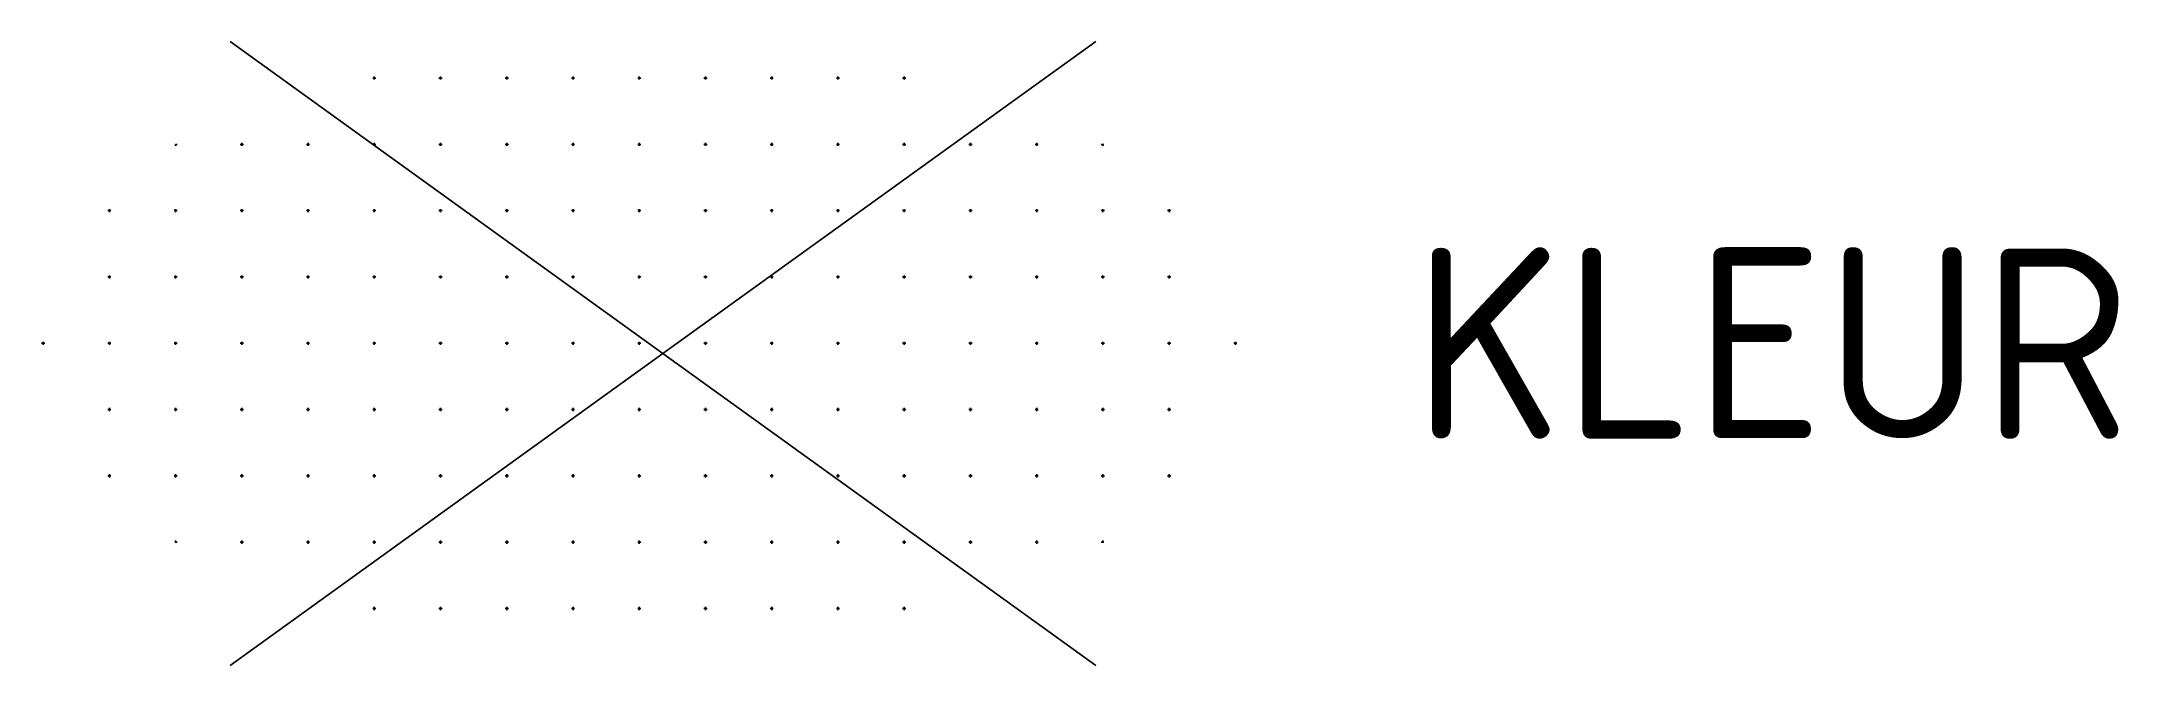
# Model space of a CAD drawing. Extents: x -5.6 to 14, y -3 to 2.8.
import ezdxf
from ezdxf.enums import TextEntityAlignment as Align

# ---------------------------------------------------------------- set-up
doc = ezdxf.new("R2010")
doc.units = 0
doc.header["$LTSCALE"] = 0.2
doc.styles.add('NLCS-ISO', font='NLCS-ISO.ttf')

msp = doc.modelspace()

# ---------------------------------------------------------------- linework, layer by layer
for p, q in [((0.223, -0.096), (-3.861, 2.844)), ((0.223, -0.096), (4.307, 2.844)), ((-2.515, 2.5), (-2.5, 2.5)), ((-2.515, 2.5), (-2.5, 2.5)), ((-2.5, 2.515), (-2.5, 2.5)), ((-2.5, 2.515), (-2.5, 2.5)), ((-2.5, 2.5), (-2.485, 2.5)), ((-2.5, 2.5), (-2.5, 2.485)), ((-2.5, 2.5), (-2.485, 2.5)), ((-2.5, 2.5), (-2.5, 2.485)), ((-1.89, 2.5), (-1.86, 2.5)), ((-1.89, 2.5), (-1.86, 2.5)), ((-1.875, 2.515), (-1.875, 2.5)), ((-1.875, 2.5), (-1.875, 2.485)), ((-1.265, 2.5), (-1.25, 2.5)), ((-1.265, 2.5), (-1.25, 2.5)), ((-1.25, 2.515), (-1.25, 2.5)), ((-1.25, 2.515), (-1.25, 2.5)), ((-1.25, 2.5), (-1.235, 2.5)), ((-1.25, 2.5), (-1.25, 2.485)), ((-1.25, 2.5), (-1.235, 2.5)), ((-1.25, 2.5), (-1.25, 2.485)), ((-0.64, 2.5), (-0.61, 2.5)), ((-0.64, 2.5), (-0.61, 2.5)), ((-0.625, 2.515), (-0.625, 2.5)), ((-0.625, 2.5), (-0.625, 2.485)), ((-0.015, 2.5), (0, 2.5)), ((-0.015, 2.5), (0, 2.5)), ((0, 2.515), (0, 2.5)), ((0, 2.515), (0, 2.5)), ((0, 2.5), (0.015, 2.5)), ((0, 2.5), (0, 2.485)), ((0, 2.5), (0.015, 2.5)), ((0, 2.5), (0, 2.485)), ((0.61, 2.5), (0.64, 2.5)), ((0.61, 2.5), (0.64, 2.5)), ((0.625, 2.515), (0.625, 2.5)), ((0.625, 2.5), (0.625, 2.485)), ((1.235, 2.5), (1.25, 2.5)), ((1.235, 2.5), (1.25, 2.5)), ((1.25, 2.515), (1.25, 2.5)), ((1.25, 2.515), (1.25, 2.5)), ((1.25, 2.5), (1.265, 2.5)), ((1.25, 2.5), (1.25, 2.485)), ((1.25, 2.5), (1.265, 2.5)), ((1.25, 2.5), (1.25, 2.485)), ((1.86, 2.5), (1.89, 2.5)), ((1.86, 2.5), (1.89, 2.5)), ((1.875, 2.515), (1.875, 2.5)), ((1.875, 2.5), (1.875, 2.485)), ((2.485, 2.5), (2.5, 2.5)), ((2.485, 2.5), (2.5, 2.5)), ((2.5, 2.515), (2.5, 2.5)), ((2.5, 2.515), (2.5, 2.5)), ((2.5, 2.5), (2.515, 2.5)), ((2.5, 2.5), (2.5, 2.485)), ((2.5, 2.5), (2.515, 2.5)), ((2.5, 2.5), (2.5, 2.485)), ((-4.375, 1.875), (-4.375, 1.86)), ((-4.375, 1.875), (-4.36, 1.875)), ((-3.765, 1.875), (-3.75, 1.875)), ((-3.75, 1.89), (-3.75, 1.86)), ((-3.75, 1.89), (-3.75, 1.86)), ((-3.75, 1.875), (-3.735, 1.875)), ((-3.14, 1.875), (-3.11, 1.875)), ((-3.125, 1.89), (-3.125, 1.86)), ((-2.515, 1.875), (-2.5, 1.875)), ((-2.5, 1.89), (-2.5, 1.86)), ((-2.5, 1.89), (-2.5, 1.86)), ((-2.5, 1.875), (-2.485, 1.875)), ((-1.89, 1.875), (-1.86, 1.875)), ((-1.875, 1.89), (-1.875, 1.86)), ((-1.265, 1.875), (-1.25, 1.875)), ((-1.25, 1.89), (-1.25, 1.86)), ((-1.25, 1.89), (-1.25, 1.86)), ((-1.25, 1.875), (-1.235, 1.875)), ((-0.64, 1.875), (-0.61, 1.875)), ((-0.625, 1.89), (-0.625, 1.86)), ((-0.015, 1.875), (0, 1.875)), ((0, 1.89), (0, 1.86)), ((0, 1.89), (0, 1.86)), ((0, 1.875), (0.015, 1.875)), ((0.61, 1.875), (0.64, 1.875)), ((0.625, 1.89), (0.625, 1.86)), ((1.235, 1.875), (1.25, 1.875)), ((1.25, 1.89), (1.25, 1.86)), ((1.25, 1.89), (1.25, 1.86)), ((1.25, 1.875), (1.265, 1.875)), ((1.86, 1.875), (1.89, 1.875)), ((1.875, 1.89), (1.875, 1.86)), ((2.485, 1.875), (2.5, 1.875)), ((2.5, 1.89), (2.5, 1.86)), ((2.5, 1.89), (2.5, 1.86)), ((2.5, 1.875), (2.515, 1.875)), ((3.11, 1.875), (3.14, 1.875)), ((3.125, 1.89), (3.125, 1.86)), ((3.735, 1.875), (3.75, 1.875)), ((3.75, 1.89), (3.75, 1.86)), ((3.75, 1.89), (3.75, 1.86)), ((3.75, 1.875), (3.765, 1.875)), ((4.36, 1.875), (4.383, 1.875)), ((4.375, 1.88), (4.375, 1.86)), ((-5.015, 1.25), (-5, 1.25)), ((-5.015, 1.25), (-5, 1.25)), ((-5, 1.265), (-5, 1.25)), ((-5, 1.265), (-5, 1.25)), ((-5, 1.25), (-4.985, 1.25)), ((-5, 1.25), (-5, 1.235)), ((-5, 1.25), (-4.985, 1.25)), ((-5, 1.25), (-5, 1.235)), ((-4.39, 1.25), (-4.36, 1.25)), ((-4.39, 1.25), (-4.36, 1.25)), ((-4.375, 1.265), (-4.375, 1.25)), ((-4.375, 1.25), (-4.375, 1.235)), ((-3.765, 1.25), (-3.75, 1.25)), ((-3.765, 1.25), (-3.75, 1.25)), ((-3.75, 1.265), (-3.75, 1.25)), ((-3.75, 1.265), (-3.75, 1.25)), ((-3.75, 1.25), (-3.735, 1.25)), ((-3.75, 1.25), (-3.75, 1.235)), ((-3.75, 1.25), (-3.735, 1.25)), ((-3.75, 1.25), (-3.75, 1.235)), ((-3.14, 1.25), (-3.11, 1.25)), ((-3.14, 1.25), (-3.11, 1.25)), ((-3.125, 1.265), (-3.125, 1.25)), ((-3.125, 1.25), (-3.125, 1.235)), ((-2.515, 1.25), (-2.5, 1.25)), ((-2.515, 1.25), (-2.5, 1.25)), ((-2.5, 1.265), (-2.5, 1.25)), ((-2.5, 1.265), (-2.5, 1.25)), ((-2.5, 1.25), (-2.485, 1.25)), ((-2.5, 1.25), (-2.5, 1.235)), ((-2.5, 1.25), (-2.485, 1.25)), ((-2.5, 1.25), (-2.5, 1.235)), ((-1.89, 1.25), (-1.86, 1.25)), ((-1.89, 1.25), (-1.86, 1.25)), ((-1.875, 1.265), (-1.875, 1.25)), ((-1.875, 1.25), (-1.875, 1.235)), ((-1.265, 1.25), (-1.25, 1.25)), ((-1.265, 1.25), (-1.25, 1.25)), ((-1.25, 1.265), (-1.25, 1.25)), ((-1.25, 1.265), (-1.25, 1.25)), ((-1.25, 1.25), (-1.235, 1.25)), ((-1.25, 1.25), (-1.25, 1.235)), ((-1.25, 1.25), (-1.235, 1.25)), ((-1.25, 1.25), (-1.25, 1.235)), ((-0.64, 1.25), (-0.61, 1.25)), ((-0.64, 1.25), (-0.61, 1.25)), ((-0.625, 1.265), (-0.625, 1.25)), ((-0.625, 1.25), (-0.625, 1.235)), ((-0.015, 1.25), (0, 1.25)), ((-0.015, 1.25), (0, 1.25)), ((0, 1.265), (0, 1.25)), ((0, 1.265), (0, 1.25)), ((0, 1.25), (0.015, 1.25)), ((0, 1.25), (0, 1.235)), ((0, 1.25), (0.015, 1.25)), ((0, 1.25), (0, 1.235)), ((0.61, 1.25), (0.64, 1.25)), ((0.61, 1.25), (0.64, 1.25)), ((0.625, 1.265), (0.625, 1.25)), ((0.625, 1.25), (0.625, 1.235)), ((1.235, 1.25), (1.25, 1.25)), ((1.235, 1.25), (1.25, 1.25)), ((1.25, 1.265), (1.25, 1.25)), ((1.25, 1.265), (1.25, 1.25)), ((1.25, 1.25), (1.265, 1.25)), ((1.25, 1.25), (1.25, 1.235)), ((1.25, 1.25), (1.265, 1.25)), ((1.25, 1.25), (1.25, 1.235)), ((1.86, 1.25), (1.89, 1.25)), ((1.86, 1.25), (1.89, 1.25)), ((1.875, 1.265), (1.875, 1.25)), ((1.875, 1.25), (1.875, 1.235)), ((2.485, 1.25), (2.5, 1.25)), ((2.485, 1.25), (2.5, 1.25)), ((2.5, 1.265), (2.5, 1.25)), ((2.5, 1.265), (2.5, 1.25)), ((2.5, 1.25), (2.515, 1.25)), ((2.5, 1.25), (2.5, 1.235)), ((2.5, 1.25), (2.515, 1.25)), ((2.5, 1.25), (2.5, 1.235)), ((3.11, 1.25), (3.14, 1.25)), ((3.11, 1.25), (3.14, 1.25)), ((3.125, 1.265), (3.125, 1.25)), ((3.125, 1.25), (3.125, 1.235)), ((3.735, 1.25), (3.75, 1.25)), ((3.735, 1.25), (3.75, 1.25)), ((3.75, 1.265), (3.75, 1.25)), ((3.75, 1.265), (3.75, 1.25)), ((3.75, 1.25), (3.765, 1.25)), ((3.75, 1.25), (3.75, 1.235)), ((3.75, 1.25), (3.765, 1.25)), ((3.75, 1.25), (3.75, 1.235)), ((4.36, 1.25), (4.39, 1.25)), ((4.36, 1.25), (4.39, 1.25)), ((4.375, 1.265), (4.375, 1.25)), ((4.375, 1.25), (4.375, 1.235)), ((4.985, 1.25), (5, 1.25)), ((4.985, 1.25), (5, 1.25)), ((5, 1.265), (5, 1.25)), ((5, 1.265), (5, 1.25)), ((5, 1.25), (5.015, 1.25)), ((5, 1.25), (5, 1.235)), ((5, 1.25), (5.015, 1.25)), ((5, 1.25), (5, 1.235)), ((-5.015, 0.625), (-5, 0.625)), ((-5, 0.64), (-5, 0.61)), ((-5, 0.64), (-5, 0.61)), ((-5, 0.625), (-4.985, 0.625)), ((-4.39, 0.625), (-4.36, 0.625)), ((-4.375, 0.64), (-4.375, 0.61)), ((-3.765, 0.625), (-3.75, 0.625)), ((-3.75, 0.64), (-3.75, 0.61)), ((-3.75, 0.64), (-3.75, 0.61)), ((-3.75, 0.625), (-3.735, 0.625)), ((-3.14, 0.625), (-3.11, 0.625)), ((-3.125, 0.64), (-3.125, 0.61)), ((-2.515, 0.625), (-2.5, 0.625)), ((-2.5, 0.64), (-2.5, 0.61)), ((-2.5, 0.64), (-2.5, 0.61)), ((-2.5, 0.625), (-2.485, 0.625)), ((-1.89, 0.625), (-1.86, 0.625)), ((-1.875, 0.64), (-1.875, 0.61)), ((-1.265, 0.625), (-1.25, 0.625)), ((-1.25, 0.64), (-1.25, 0.61)), ((-1.25, 0.64), (-1.25, 0.61)), ((-1.25, 0.625), (-1.235, 0.625)), ((-0.64, 0.625), (-0.61, 0.625)), ((-0.625, 0.64), (-0.625, 0.61)), ((-0.015, 0.625), (0, 0.625)), ((0, 0.64), (0, 0.61)), ((0, 0.64), (0, 0.61)), ((0, 0.625), (0.015, 0.625)), ((0.61, 0.625), (0.64, 0.625)), ((0.625, 0.64), (0.625, 0.61)), ((1.235, 0.625), (1.25, 0.625)), ((1.25, 0.64), (1.25, 0.61)), ((1.25, 0.64), (1.25, 0.61)), ((1.25, 0.625), (1.265, 0.625)), ((1.86, 0.625), (1.89, 0.625)), ((1.875, 0.64), (1.875, 0.61)), ((2.485, 0.625), (2.5, 0.625)), ((2.5, 0.64), (2.5, 0.61)), ((2.5, 0.64), (2.5, 0.61)), ((2.5, 0.625), (2.515, 0.625)), ((3.11, 0.625), (3.14, 0.625)), ((3.125, 0.64), (3.125, 0.61)), ((3.735, 0.625), (3.75, 0.625)), ((3.75, 0.64), (3.75, 0.61)), ((3.75, 0.64), (3.75, 0.61)), ((3.75, 0.625), (3.765, 0.625)), ((4.36, 0.625), (4.39, 0.625)), ((4.375, 0.64), (4.375, 0.61)), ((4.985, 0.625), (5, 0.625)), ((5, 0.64), (5, 0.61)), ((5, 0.64), (5, 0.61)), ((5, 0.625), (5.015, 0.625)), ((-5.64, 0), (-5.61, 0)), ((-5.64, 0), (-5.61, 0)), ((-5.625, 0.015), (-5.625, 0)), ((-5.625, 0), (-5.625, -0.015)), ((-5.015, 0), (-5, 0)), ((-5.015, 0), (-5, 0)), ((-5, 0.015), (-5, 0)), ((-5, 0.015), (-5, 0)), ((-5, 0), (-4.985, 0)), ((-5, 0), (-5, -0.015)), ((-5, 0), (-4.985, 0)), ((-5, 0), (-5, -0.015)), ((-4.39, 0), (-4.36, 0)), ((-4.39, 0), (-4.36, 0)), ((-4.375, 0.015), (-4.375, 0)), ((-4.375, 0), (-4.375, -0.015)), ((-3.765, 0), (-3.75, 0)), ((-3.765, 0), (-3.75, 0)), ((-3.75, 0.015), (-3.75, 0)), ((-3.75, 0.015), (-3.75, 0)), ((-3.75, 0), (-3.735, 0)), ((-3.75, 0), (-3.75, -0.015)), ((-3.75, 0), (-3.735, 0)), ((-3.75, 0), (-3.75, -0.015)), ((-3.14, 0), (-3.11, 0)), ((-3.14, 0), (-3.11, 0)), ((-3.125, 0.015), (-3.125, 0)), ((-3.125, 0), (-3.125, -0.015)), ((-2.515, 0), (-2.5, 0)), ((-2.515, 0), (-2.5, 0)), ((-2.5, 0.015), (-2.5, 0)), ((-2.5, 0.015), (-2.5, 0)), ((-2.5, 0), (-2.485, 0)), ((-2.5, 0), (-2.5, -0.015)), ((-2.5, 0), (-2.485, 0)), ((-2.5, 0), (-2.5, -0.015)), ((-1.89, 0), (-1.86, 0)), ((-1.89, 0), (-1.86, 0)), ((-1.875, 0.015), (-1.875, 0)), ((-1.875, 0), (-1.875, -0.015)), ((-1.265, 0), (-1.25, 0)), ((-1.265, 0), (-1.25, 0)), ((-1.25, 0.015), (-1.25, 0)), ((-1.25, 0.015), (-1.25, 0)), ((-1.25, 0), (-1.235, 0)), ((-1.25, 0), (-1.25, -0.015)), ((-1.25, 0), (-1.235, 0)), ((-1.25, 0), (-1.25, -0.015)), ((-0.64, 0), (-0.61, 0)), ((-0.64, 0), (-0.61, 0)), ((-0.625, 0.015), (-0.625, 0)), ((-0.625, 0), (-0.625, -0.015)), ((-0.015, 0), (0, 0)), ((-0.015, 0), (0, 0)), ((0, 0.015), (0, 0)), ((0, 0.015), (0, 0)), ((0, 0), (0.015, 0)), ((0, 0), (0, -0.015)), ((0, 0), (0.015, 0)), ((0, 0), (0, -0.015)), ((0.61, 0), (0.64, 0)), ((0.61, 0), (0.64, 0)), ((0.625, 0.015), (0.625, 0)), ((0.625, 0), (0.625, -0.015)), ((1.235, 0), (1.25, 0)), ((1.235, 0), (1.25, 0)), ((1.25, 0.015), (1.25, 0)), ((1.25, 0.015), (1.25, 0)), ((1.25, 0), (1.265, 0)), ((1.25, 0), (1.25, -0.015)), ((1.25, 0), (1.265, 0)), ((1.25, 0), (1.25, -0.015)), ((1.86, 0), (1.89, 0)), ((1.86, 0), (1.89, 0)), ((1.875, 0.015), (1.875, 0)), ((1.875, 0), (1.875, -0.015)), ((2.485, 0), (2.5, 0)), ((2.485, 0), (2.5, 0)), ((2.5, 0.015), (2.5, 0)), ((2.5, 0.015), (2.5, 0)), ((2.5, 0), (2.515, 0)), ((2.5, 0), (2.5, -0.015)), ((2.5, 0), (2.515, 0)), ((2.5, 0), (2.5, -0.015)), ((3.11, 0), (3.14, 0)), ((3.11, 0), (3.14, 0)), ((3.125, 0.015), (3.125, 0)), ((3.125, 0), (3.125, -0.015)), ((3.735, 0), (3.75, 0)), ((3.735, 0), (3.75, 0)), ((3.75, 0.015), (3.75, 0)), ((3.75, 0.015), (3.75, 0)), ((3.75, 0), (3.765, 0)), ((3.75, 0), (3.75, -0.015)), ((3.75, 0), (3.765, 0)), ((3.75, 0), (3.75, -0.015)), ((4.36, 0), (4.39, 0)), ((4.36, 0), (4.39, 0)), ((4.375, 0.015), (4.375, 0)), ((4.375, 0), (4.375, -0.015)), ((4.985, 0), (5, 0)), ((4.985, 0), (5, 0)), ((5, 0.015), (5, 0)), ((5, 0.015), (5, 0)), ((5, 0), (5.015, 0)), ((5, 0), (5, -0.015)), ((5, 0), (5.015, 0)), ((5, 0), (5, -0.015)), ((5.61, 0), (5.64, 0)), ((5.61, 0), (5.64, 0)), ((5.625, 0.015), (5.625, 0)), ((5.625, 0), (5.625, -0.015)), ((0.223, -0.096), (-3.861, -3.036)), ((0.223, -0.096), (4.307, -3.036)), ((-5.015, -0.625), (-5, -0.625)), ((-5, -0.61), (-5, -0.64)), ((-5, -0.61), (-5, -0.64)), ((-5, -0.625), (-4.985, -0.625)), ((-4.39, -0.625), (-4.36, -0.625)), ((-4.375, -0.61), (-4.375, -0.64)), ((-3.765, -0.625), (-3.75, -0.625)), ((-3.75, -0.61), (-3.75, -0.64)), ((-3.75, -0.61), (-3.75, -0.64)), ((-3.75, -0.625), (-3.735, -0.625)), ((-3.14, -0.625), (-3.11, -0.625)), ((-3.125, -0.61), (-3.125, -0.64)), ((-2.515, -0.625), (-2.5, -0.625)), ((-2.5, -0.61), (-2.5, -0.64)), ((-2.5, -0.61), (-2.5, -0.64)), ((-2.5, -0.625), (-2.485, -0.625)), ((-1.89, -0.625), (-1.86, -0.625)), ((-1.875, -0.61), (-1.875, -0.64)), ((-1.265, -0.625), (-1.25, -0.625)), ((-1.25, -0.61), (-1.25, -0.64)), ((-1.25, -0.61), (-1.25, -0.64)), ((-1.25, -0.625), (-1.235, -0.625)), ((-0.64, -0.625), (-0.61, -0.625)), ((-0.625, -0.61), (-0.625, -0.64)), ((-0.015, -0.625), (0, -0.625)), ((0, -0.61), (0, -0.64)), ((0, -0.61), (0, -0.64)), ((0, -0.625), (0.015, -0.625)), ((0.61, -0.625), (0.64, -0.625)), ((0.625, -0.61), (0.625, -0.64)), ((1.235, -0.625), (1.25, -0.625)), ((1.25, -0.61), (1.25, -0.64)), ((1.25, -0.61), (1.25, -0.64)), ((1.25, -0.625), (1.265, -0.625)), ((1.86, -0.625), (1.89, -0.625)), ((1.875, -0.61), (1.875, -0.64)), ((2.485, -0.625), (2.5, -0.625)), ((2.5, -0.61), (2.5, -0.64)), ((2.5, -0.61), (2.5, -0.64)), ((2.5, -0.625), (2.515, -0.625)), ((3.11, -0.625), (3.14, -0.625)), ((3.125, -0.61), (3.125, -0.64)), ((3.735, -0.625), (3.75, -0.625)), ((3.75, -0.61), (3.75, -0.64)), ((3.75, -0.61), (3.75, -0.64)), ((3.75, -0.625), (3.765, -0.625)), ((4.36, -0.625), (4.39, -0.625)), ((4.375, -0.61), (4.375, -0.64)), ((4.985, -0.625), (5, -0.625)), ((5, -0.61), (5, -0.64)), ((5, -0.61), (5, -0.64)), ((5, -0.625), (5.015, -0.625)), ((-5.015, -1.25), (-5, -1.25)), ((-5.015, -1.25), (-5, -1.25)), ((-5, -1.235), (-5, -1.25)), ((-5, -1.235), (-5, -1.25)), ((-5, -1.25), (-4.985, -1.25)), ((-5, -1.25), (-5, -1.265)), ((-5, -1.25), (-4.985, -1.25)), ((-5, -1.25), (-5, -1.265)), ((-4.39, -1.25), (-4.36, -1.25)), ((-4.39, -1.25), (-4.36, -1.25)), ((-4.375, -1.235), (-4.375, -1.25)), ((-4.375, -1.25), (-4.375, -1.265)), ((-3.765, -1.25), (-3.75, -1.25)), ((-3.765, -1.25), (-3.75, -1.25)), ((-3.75, -1.235), (-3.75, -1.25)), ((-3.75, -1.235), (-3.75, -1.25)), ((-3.75, -1.25), (-3.735, -1.25)), ((-3.75, -1.25), (-3.75, -1.265)), ((-3.75, -1.25), (-3.735, -1.25)), ((-3.75, -1.25), (-3.75, -1.265)), ((-3.14, -1.25), (-3.11, -1.25)), ((-3.14, -1.25), (-3.11, -1.25)), ((-3.125, -1.235), (-3.125, -1.25)), ((-3.125, -1.25), (-3.125, -1.265)), ((-2.515, -1.25), (-2.5, -1.25)), ((-2.515, -1.25), (-2.5, -1.25)), ((-2.5, -1.235), (-2.5, -1.25)), ((-2.5, -1.235), (-2.5, -1.25)), ((-2.5, -1.25), (-2.485, -1.25)), ((-2.5, -1.25), (-2.5, -1.265)), ((-2.5, -1.25), (-2.485, -1.25)), ((-2.5, -1.25), (-2.5, -1.265)), ((-1.89, -1.25), (-1.86, -1.25)), ((-1.89, -1.25), (-1.86, -1.25)), ((-1.875, -1.235), (-1.875, -1.25)), ((-1.875, -1.25), (-1.875, -1.265)), ((-1.265, -1.25), (-1.25, -1.25)), ((-1.265, -1.25), (-1.25, -1.25)), ((-1.25, -1.235), (-1.25, -1.25)), ((-1.25, -1.235), (-1.25, -1.25)), ((-1.25, -1.25), (-1.235, -1.25)), ((-1.25, -1.25), (-1.25, -1.265)), ((-1.25, -1.25), (-1.235, -1.25)), ((-1.25, -1.25), (-1.25, -1.265)), ((-0.64, -1.25), (-0.61, -1.25)), ((-0.64, -1.25), (-0.61, -1.25)), ((-0.625, -1.235), (-0.625, -1.25)), ((-0.625, -1.25), (-0.625, -1.265)), ((-0.015, -1.25), (0, -1.25)), ((-0.015, -1.25), (0, -1.25)), ((0, -1.235), (0, -1.25)), ((0, -1.235), (0, -1.25)), ((0, -1.25), (0.015, -1.25)), ((0, -1.25), (0, -1.265)), ((0, -1.25), (0.015, -1.25)), ((0, -1.25), (0, -1.265)), ((0.61, -1.25), (0.64, -1.25)), ((0.61, -1.25), (0.64, -1.25)), ((0.625, -1.235), (0.625, -1.25)), ((0.625, -1.25), (0.625, -1.265)), ((1.235, -1.25), (1.25, -1.25)), ((1.235, -1.25), (1.25, -1.25)), ((1.25, -1.235), (1.25, -1.25)), ((1.25, -1.235), (1.25, -1.25)), ((1.25, -1.25), (1.265, -1.25)), ((1.25, -1.25), (1.25, -1.265)), ((1.25, -1.25), (1.265, -1.25)), ((1.25, -1.25), (1.25, -1.265)), ((1.86, -1.25), (1.89, -1.25)), ((1.86, -1.25), (1.89, -1.25)), ((1.875, -1.235), (1.875, -1.25)), ((1.875, -1.25), (1.875, -1.265)), ((2.485, -1.25), (2.5, -1.25)), ((2.485, -1.25), (2.5, -1.25)), ((2.5, -1.235), (2.5, -1.25)), ((2.5, -1.235), (2.5, -1.25)), ((2.5, -1.25), (2.515, -1.25)), ((2.5, -1.25), (2.5, -1.265)), ((2.5, -1.25), (2.515, -1.25)), ((2.5, -1.25), (2.5, -1.265)), ((3.11, -1.25), (3.14, -1.25)), ((3.11, -1.25), (3.14, -1.25)), ((3.125, -1.235), (3.125, -1.25)), ((3.125, -1.25), (3.125, -1.265)), ((3.735, -1.25), (3.75, -1.25)), ((3.735, -1.25), (3.75, -1.25)), ((3.75, -1.235), (3.75, -1.25)), ((3.75, -1.235), (3.75, -1.25)), ((3.75, -1.25), (3.765, -1.25)), ((3.75, -1.25), (3.75, -1.265)), ((3.75, -1.25), (3.765, -1.25)), ((3.75, -1.25), (3.75, -1.265)), ((4.36, -1.25), (4.39, -1.25)), ((4.36, -1.25), (4.39, -1.25)), ((4.375, -1.235), (4.375, -1.25)), ((4.375, -1.25), (4.375, -1.265)), ((4.985, -1.25), (5, -1.25)), ((4.985, -1.25), (5, -1.25)), ((5, -1.235), (5, -1.25)), ((5, -1.235), (5, -1.25)), ((5, -1.25), (5.015, -1.25)), ((5, -1.25), (5, -1.265)), ((5, -1.25), (5.015, -1.25)), ((5, -1.25), (5, -1.265)), ((-4.379, -1.875), (-4.36, -1.875)), ((-4.375, -1.86), (-4.375, -1.878)), ((-3.765, -1.875), (-3.75, -1.875)), ((-3.75, -1.86), (-3.75, -1.89)), ((-3.75, -1.86), (-3.75, -1.89)), ((-3.75, -1.875), (-3.735, -1.875)), ((-3.14, -1.875), (-3.11, -1.875)), ((-3.125, -1.86), (-3.125, -1.89)), ((-2.515, -1.875), (-2.5, -1.875)), ((-2.5, -1.86), (-2.5, -1.89)), ((-2.5, -1.86), (-2.5, -1.89)), ((-2.5, -1.875), (-2.485, -1.875)), ((-1.89, -1.875), (-1.86, -1.875)), ((-1.875, -1.86), (-1.875, -1.89)), ((-1.265, -1.875), (-1.25, -1.875)), ((-1.25, -1.86), (-1.25, -1.89)), ((-1.25, -1.86), (-1.25, -1.89)), ((-1.25, -1.875), (-1.235, -1.875)), ((-0.64, -1.875), (-0.61, -1.875)), ((-0.625, -1.86), (-0.625, -1.89)), ((-0.015, -1.875), (0, -1.875)), ((0, -1.86), (0, -1.89)), ((0, -1.86), (0, -1.89)), ((0, -1.875), (0.015, -1.875)), ((0.61, -1.875), (0.64, -1.875)), ((0.625, -1.86), (0.625, -1.89)), ((1.235, -1.875), (1.25, -1.875)), ((1.25, -1.86), (1.25, -1.89)), ((1.25, -1.86), (1.25, -1.89)), ((1.25, -1.875), (1.265, -1.875)), ((1.86, -1.875), (1.89, -1.875)), ((1.875, -1.86), (1.875, -1.89)), ((2.485, -1.875), (2.5, -1.875)), ((2.5, -1.86), (2.5, -1.89)), ((2.5, -1.86), (2.5, -1.89)), ((2.5, -1.875), (2.515, -1.875)), ((3.11, -1.875), (3.14, -1.875)), ((3.125, -1.86), (3.125, -1.89)), ((3.735, -1.875), (3.75, -1.875)), ((3.75, -1.86), (3.75, -1.89)), ((3.75, -1.86), (3.75, -1.89)), ((3.75, -1.875), (3.765, -1.875)), ((4.36, -1.875), (4.384, -1.875)), ((4.375, -1.86), (4.375, -1.882)), ((-2.515, -2.5), (-2.5, -2.5)), ((-2.515, -2.5), (-2.5, -2.5)), ((-2.5, -2.485), (-2.5, -2.5)), ((-2.5, -2.485), (-2.5, -2.5)), ((-2.5, -2.5), (-2.485, -2.5)), ((-2.5, -2.5), (-2.5, -2.515)), ((-2.5, -2.5), (-2.485, -2.5)), ((-2.5, -2.5), (-2.5, -2.515)), ((-1.89, -2.5), (-1.86, -2.5)), ((-1.89, -2.5), (-1.86, -2.5)), ((-1.875, -2.485), (-1.875, -2.5)), ((-1.875, -2.5), (-1.875, -2.515)), ((-1.265, -2.5), (-1.25, -2.5)), ((-1.265, -2.5), (-1.25, -2.5)), ((-1.25, -2.485), (-1.25, -2.5)), ((-1.25, -2.485), (-1.25, -2.5)), ((-1.25, -2.5), (-1.235, -2.5)), ((-1.25, -2.5), (-1.25, -2.515)), ((-1.25, -2.5), (-1.235, -2.5)), ((-1.25, -2.5), (-1.25, -2.515)), ((-0.64, -2.5), (-0.61, -2.5)), ((-0.64, -2.5), (-0.61, -2.5)), ((-0.625, -2.485), (-0.625, -2.5)), ((-0.625, -2.5), (-0.625, -2.515)), ((-0.015, -2.5), (0, -2.5)), ((-0.015, -2.5), (0, -2.5)), ((0, -2.485), (0, -2.5)), ((0, -2.485), (0, -2.5)), ((0, -2.5), (0.015, -2.5)), ((0, -2.5), (0, -2.515)), ((0, -2.5), (0.015, -2.5)), ((0, -2.5), (0, -2.515)), ((0.61, -2.5), (0.64, -2.5)), ((0.61, -2.5), (0.64, -2.5)), ((0.625, -2.485), (0.625, -2.5)), ((0.625, -2.5), (0.625, -2.515)), ((1.235, -2.5), (1.25, -2.5)), ((1.235, -2.5), (1.25, -2.5)), ((1.25, -2.485), (1.25, -2.5)), ((1.25, -2.485), (1.25, -2.5)), ((1.25, -2.5), (1.265, -2.5)), ((1.25, -2.5), (1.25, -2.515)), ((1.25, -2.5), (1.265, -2.5)), ((1.25, -2.5), (1.25, -2.515)), ((1.86, -2.5), (1.89, -2.5)), ((1.86, -2.5), (1.89, -2.5)), ((1.875, -2.485), (1.875, -2.5)), ((1.875, -2.5), (1.875, -2.515)), ((2.485, -2.5), (2.5, -2.5)), ((2.485, -2.5), (2.5, -2.5)), ((2.5, -2.485), (2.5, -2.5)), ((2.5, -2.485), (2.5, -2.5)), ((2.5, -2.5), (2.515, -2.5)), ((2.5, -2.5), (2.5, -2.515)), ((2.5, -2.5), (2.515, -2.5)), ((2.5, -2.5), (2.5, -2.515))]:
    msp.add_line(p, q)

# ---------------------------------------------------------------- texts
at = {"style": 'NLCS-ISO'}
msp.add_attdef('KLEUR', text='', height=1.8, dxfattribs=at).set_placement((7.295, 0), align=Align.MIDDLE_LEFT)

doc.saveas('drawing.dxf')
